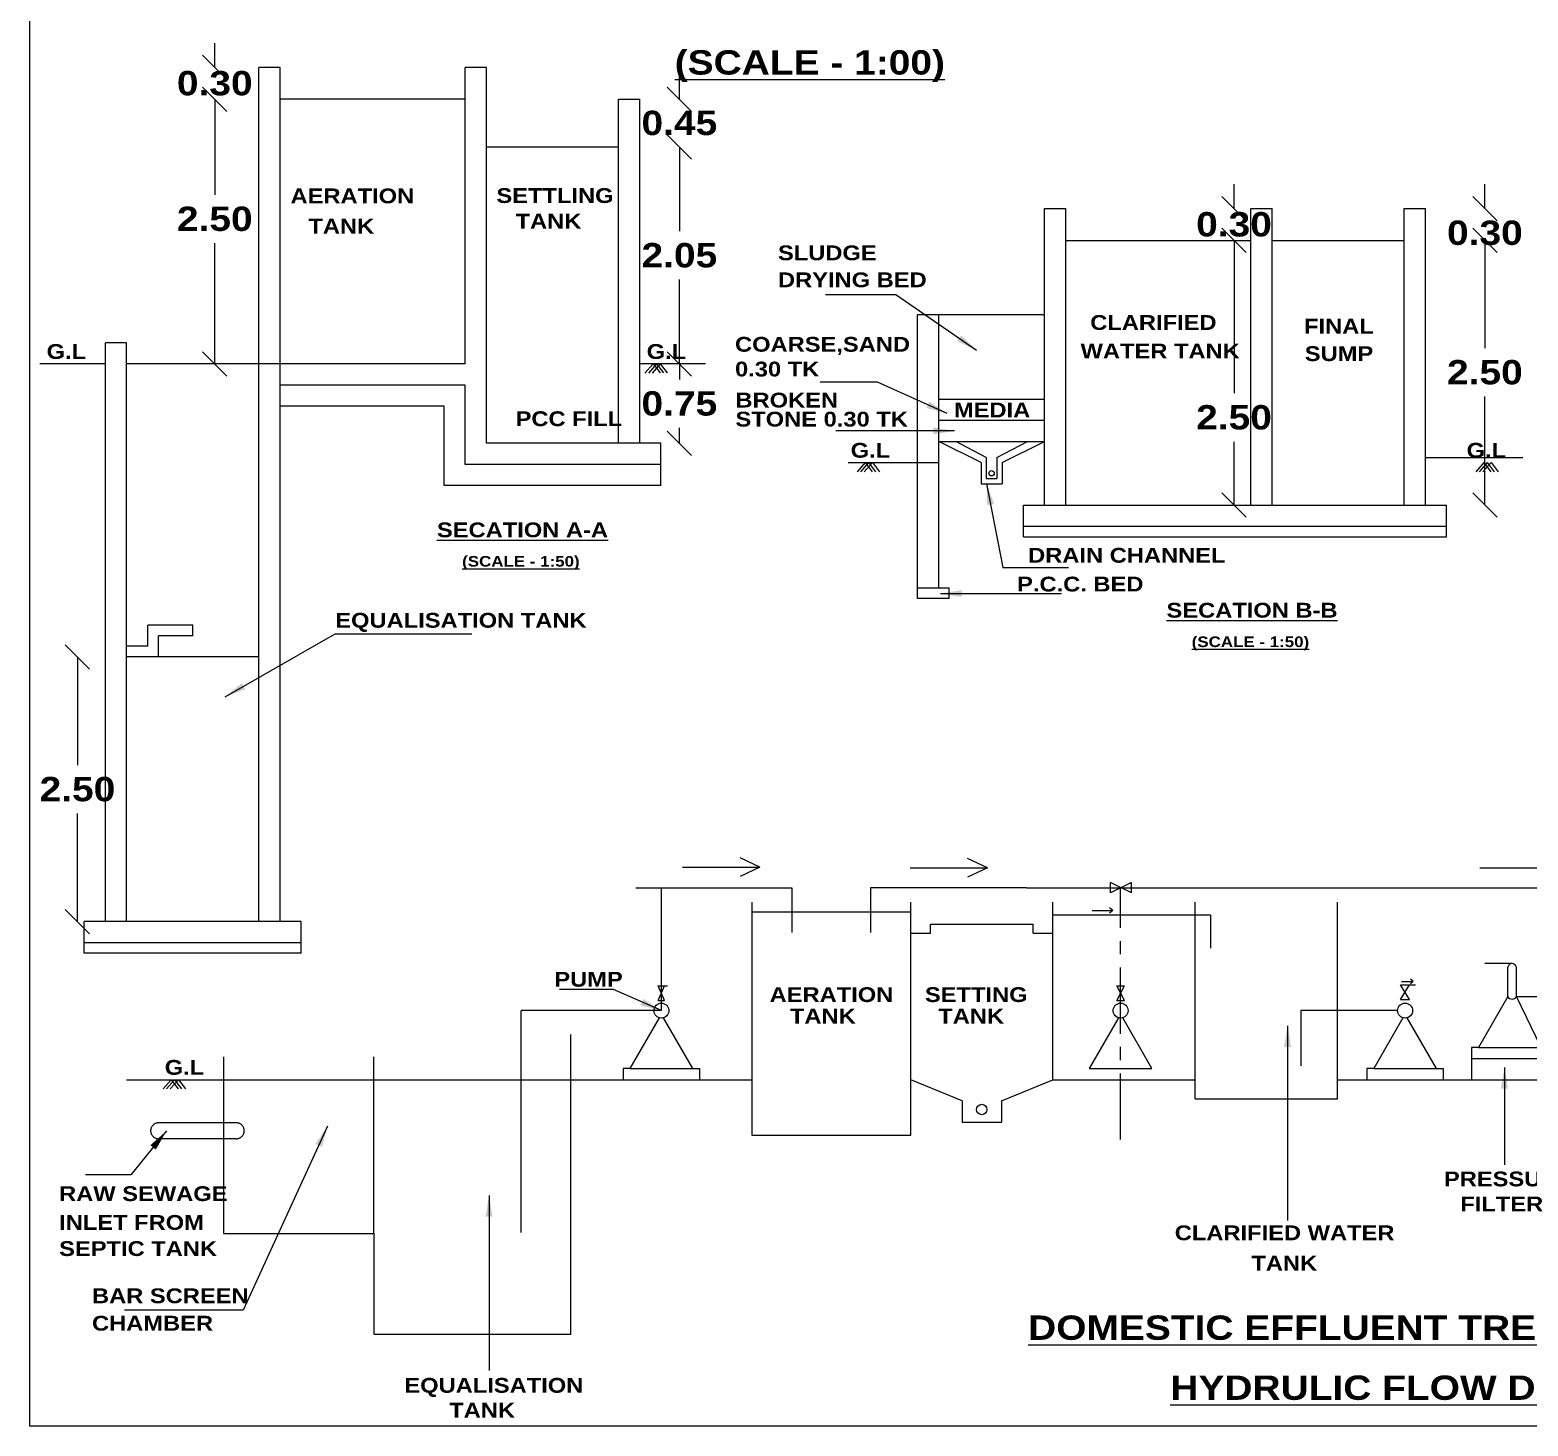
# Model space of a CAD drawing. Header units: metres. Extents: x 10791 to 15749, y -2675 to -2476.
# Drawn here: x 15702.16 to 15716.32, y -2619.76 to -2606.57 of the extents above; entities that cross this region are included whole.
import ezdxf

# ---------------------------------------------------------------- set-up
doc = ezdxf.new("R2010")
doc.units = ezdxf.units.M
doc.header["$LTSCALE"] = 0.5
doc.header["$MEASUREMENT"] = 0
doc.header["$PDMODE"] = 35
doc.linetypes.add('CENTER', pattern=[2, 1.25, -0.25, 0.25, -0.25])
doc.linetypes.add('DASHED2', pattern=[9.525, 6.35, -3.175])
doc.styles.get("Standard").update_dxf_attribs({"font": ''})
doc.styles.get('Standard').set_extended_font_data('Arial Black')
doc.dimstyles.new('ISO-25', dxfattribs={"dimscale": 0, "dimtxt": 0.2, "dimasz": 0.2, "dimexe": 1.25, "dimexo": 0.625, "dimgap": 0, "dimtad": 0, "dimtih": 1, "dimtoh": 1, "dimzin": 1, "dimdsep": 46, "dimtxsty": 'Standard', "dimblk": 'OBLIQUE', "dimcen": 0, "dimse1": 1, "dimse2": 1, "dimclrd": 1, "dimclrt": 3, "dimadec": 0, "dimazin": 2, "dimtfac": 1, "dimtix": 1, "dimtofl": 0, "dimtmove": 0, "dimatfit": 3, "dimfxl": 0, "dimtolj": 1, "dimarcsym": 0})

# ---------------------------------------------------------------- blocks, each defined once
blk = doc.blocks.new('_Oblique')
at = {"color": 0, "linetype": 'ByBlock', "lineweight": -2}
blk.add_line((-0.5, -0.5), (0.5, 0.5), dxfattribs=at)
blk = doc.blocks.new('*D47')
at = {"color": 3, "lineweight": -2}
for p, q in [((5352.392, 29.932), (5352.392, 29.03)), ((5352.392, 27.432), (5352.392, 28.572))]:
    blk.add_line(p, q, dxfattribs=at)
at = {"layer": 'Defpoints', "color": 0}
for p in [(5352.392, 29.932), (5354.76, 29.932), (5354.76, 27.432)]:
    blk.add_point(p, dxfattribs=at)
at = {"color": 3, "lineweight": -2, "xscale": 0.23, "yscale": 0.23, "zscale": 0.23}
for p, rotation in [((5352.392, 29.932), 90), ((5352.392, 27.432), 270)]:
    blk.add_blockref('_Oblique', p, dxfattribs=dict(at, rotation=rotation))
at = {"color": 1, "insert": (5352.392, 28.801), "char_height": 0.23, "attachment_point": 5}
blk.add_mtext('\\A1;2.50', dxfattribs=at)
blk = doc.blocks.new('*D48')
at = {"color": 3, "lineweight": -2}
for p, q in [((5352.392, 30.232), (5352.392, 30.462)), ((5352.392, 29.932), (5352.392, 29.702))]:
    blk.add_line(p, q, dxfattribs=at)
at = {"layer": 'Defpoints', "color": 0}
for p in [(5352.392, 30.232), (5354.76, 30.232), (5354.76, 29.932)]:
    blk.add_point(p, dxfattribs=at)
at = {"color": 3, "lineweight": -2, "xscale": 0.23, "yscale": 0.23, "zscale": 0.23}
for p, rotation in [((5352.392, 30.232), 270), ((5352.392, 29.932), 90)]:
    blk.add_blockref('_Oblique', p, dxfattribs=dict(at, rotation=rotation))
at = {"color": 1, "insert": (5352.392, 30.082), "char_height": 0.23, "attachment_point": 5}
blk.add_mtext('\\A1;0.30', dxfattribs=at)
blk = doc.blocks.new('*D49')
at = {"color": 3, "lineweight": -2}
for p, q in [((5356.783, 27.432), (5356.783, 27.286)), ((5356.783, 26.682), (5356.783, 26.828))]:
    blk.add_line(p, q, dxfattribs=at)
at = {"layer": 'Defpoints', "color": 0}
for p in [(5354.76, 27.432), (5356.783, 27.432), (5354.96, 26.682)]:
    blk.add_point(p, dxfattribs=at)
at = {"color": 3, "lineweight": -2, "xscale": 0.23, "yscale": 0.23, "zscale": 0.23}
for p, rotation in [((5356.783, 27.432), 90), ((5356.783, 26.682), 270)]:
    blk.add_blockref('_Oblique', p, dxfattribs=dict(at, rotation=rotation))
at = {"color": 1, "insert": (5356.783, 27.057), "char_height": 0.23, "attachment_point": 5}
blk.add_mtext('\\A1;0.75', dxfattribs=at)
blk = doc.blocks.new('*D50')
at = {"color": 3, "lineweight": -2}
for p, q in [((5356.783, 29.482), (5356.783, 28.686)), ((5356.783, 27.432), (5356.783, 28.228))]:
    blk.add_line(p, q, dxfattribs=at)
at = {"layer": 'Defpoints', "color": 0}
for p in [(5354.96, 29.482), (5356.783, 29.482), (5354.76, 27.432)]:
    blk.add_point(p, dxfattribs=at)
at = {"color": 3, "lineweight": -2, "xscale": 0.23, "yscale": 0.23, "zscale": 0.23}
for p, rotation in [((5356.783, 29.482), 90), ((5356.783, 27.432), 270)]:
    blk.add_blockref('_Oblique', p, dxfattribs=dict(at, rotation=rotation))
at = {"color": 1, "insert": (5356.783, 28.457), "char_height": 0.23, "attachment_point": 5}
blk.add_mtext('\\A1;2.05', dxfattribs=at)
blk = doc.blocks.new('*D51')
at = {"color": 3, "lineweight": -2}
for p, q in [((5356.783, 29.932), (5356.783, 30.162)), ((5356.783, 29.482), (5356.783, 29.252))]:
    blk.add_line(p, q, dxfattribs=at)
at = {"layer": 'Defpoints', "color": 0}
for p in [(5356.21, 29.932), (5356.783, 29.932), (5356.21, 29.482)]:
    blk.add_point(p, dxfattribs=at)
at = {"color": 3, "lineweight": -2, "xscale": 0.23, "yscale": 0.23, "zscale": 0.23}
for p, rotation in [((5356.783, 29.932), 270), ((5356.783, 29.482), 90)]:
    blk.add_blockref('_Oblique', p, dxfattribs=dict(at, rotation=rotation))
at = {"color": 1, "insert": (5356.783, 29.707), "char_height": 0.23, "attachment_point": 5}
blk.add_mtext('\\A1;0.45', dxfattribs=at)
blk = doc.blocks.new('*D29')
at = {"color": 3, "lineweight": -2}
for p, q in [((5351.094, 24.664), (5351.094, 23.643)), ((5351.094, 22.164), (5351.094, 23.186))]:
    blk.add_line(p, q, dxfattribs=at)
at = {"layer": 'Defpoints', "color": 0}
for p in [(5351.094, 24.664), (5352.126, 24.664), (5352.373, 22.164)]:
    blk.add_point(p, dxfattribs=at)
at = {"color": 3, "lineweight": -2, "xscale": 0.23, "yscale": 0.23, "zscale": 0.23}
for p, rotation in [((5351.094, 24.664), 90), ((5351.094, 22.164), 270)]:
    blk.add_blockref('_Oblique', p, dxfattribs=dict(at, rotation=rotation))
at = {"color": 1, "insert": (5351.094, 23.414), "char_height": 0.23, "attachment_point": 5}
blk.add_mtext('\\A1;2.50', dxfattribs=at)
blk = doc.blocks.new('*D52')
at = {"color": 3, "lineweight": -2}
for p, q in [((5362.025, 28.599), (5362.025, 27.155)), ((5362.025, 26.099), (5362.025, 26.697))]:
    blk.add_line(p, q, dxfattribs=at)
at = {"layer": 'Defpoints', "color": 0}
for p in [(5360.435, 28.599), (5362.025, 28.599), (5360.435, 26.099)]:
    blk.add_point(p, dxfattribs=at)
at = {"color": 3, "lineweight": -2, "xscale": 0.23, "yscale": 0.23, "zscale": 0.23}
for p, rotation in [((5362.025, 28.599), 90), ((5362.025, 26.099), 270)]:
    blk.add_blockref('_Oblique', p, dxfattribs=dict(at, rotation=rotation))
at = {"color": 1, "insert": (5362.025, 26.926), "char_height": 0.23, "attachment_point": 5}
blk.add_mtext('\\A1;2.50', dxfattribs=at)
blk = doc.blocks.new('*D53')
at = {"color": 3, "lineweight": -2}
for p, q in [((5362.025, 28.899), (5362.025, 29.129)), ((5362.025, 28.599), (5362.025, 28.369))]:
    blk.add_line(p, q, dxfattribs=at)
at = {"layer": 'Defpoints', "color": 0}
for p in [(5362.185, 28.899), (5362.025, 28.599), (5362.025, 28.599)]:
    blk.add_point(p, dxfattribs=at)
at = {"color": 3, "lineweight": -2, "xscale": 0.23, "yscale": 0.23, "zscale": 0.23}
for p, rotation in [((5362.025, 28.899), 270), ((5362.025, 28.599), 90)]:
    blk.add_blockref('_Oblique', p, dxfattribs=dict(at, rotation=rotation))
at = {"color": 1, "insert": (5362.025, 28.749), "char_height": 0.23, "attachment_point": 5}
blk.add_mtext('\\A1;0.30', dxfattribs=at)
blk = doc.blocks.new('*D54')
at = {"color": 3, "lineweight": -2}
for p, q in [((5364.396, 28.599), (5364.396, 27.581)), ((5364.396, 26.099), (5364.396, 27.123))]:
    blk.add_line(p, q, dxfattribs=at)
at = {"layer": 'Defpoints', "color": 0}
for p in [(5363.635, 28.599), (5364.396, 28.599), (5363.635, 26.099)]:
    blk.add_point(p, dxfattribs=at)
at = {"color": 3, "lineweight": -2, "xscale": 0.23, "yscale": 0.23, "zscale": 0.23}
for p, rotation in [((5364.396, 28.599), 90), ((5364.396, 26.099), 270)]:
    blk.add_blockref('_Oblique', p, dxfattribs=dict(at, rotation=rotation))
at = {"color": 1, "insert": (5364.396, 27.352), "char_height": 0.23, "attachment_point": 5}
blk.add_mtext('\\A1;2.50', dxfattribs=at)
blk = doc.blocks.new('*D55')
at = {"color": 3, "lineweight": -2}
for p, q in [((5364.396, 28.899), (5364.396, 29.129)), ((5364.396, 28.599), (5364.396, 28.369))]:
    blk.add_line(p, q, dxfattribs=at)
at = {"layer": 'Defpoints', "color": 0}
for p in [(5363.635, 28.899), (5363.635, 28.599), (5364.396, 28.599)]:
    blk.add_point(p, dxfattribs=at)
at = {"color": 3, "lineweight": -2, "xscale": 0.23, "yscale": 0.23, "zscale": 0.23}
for p, rotation in [((5364.396, 28.899), 270), ((5364.396, 28.599), 90)]:
    blk.add_blockref('_Oblique', p, dxfattribs=dict(at, rotation=rotation))
at = {"color": 1, "insert": (5364.396, 28.669), "char_height": 0.23, "attachment_point": 5}
blk.add_mtext('\\A1;0.30', dxfattribs=at)
blk = doc.blocks.new('A$C224D656F')
at = {"color": 4}
for p, q in [((-21.095, -20.39), (-21.095, 0)), ((3.765, -20.39), (-21.095, -20.39))]:
    blk.add_line(p, q, dxfattribs=at)
for p, q in [((-18.731, -7.557), (-18.931, -7.557)), ((-18.931, -15.625), (-18.931, -7.557)), ((-18.731, -15.625), (-18.731, -7.557)), ((-16.781, -7.557), (-16.981, -7.557)), ((-16.981, -10.357), (-16.981, -7.557)), ((-16.781, -11.107), (-16.781, -7.557)), ((-16.981, -7.857), (-18.731, -7.857)), ((-15.531, -11.107), (-15.531, -7.857)), ((-15.531, -7.857), (-15.331, -7.857)), ((-15.331, -11.107), (-15.331, -7.857)), ((-16.781, -8.307), (-15.531, -8.307)), ((-11.506, -8.89), (-11.306, -8.89)), ((-11.506, -11.69), (-11.506, -8.89)), ((-11.306, -11.69), (-11.306, -8.89)), ((-9.556, -8.89), (-9.356, -8.89)), ((-9.556, -11.69), (-9.556, -8.89)), ((-9.356, -11.69), (-9.356, -8.89)), ((-8.106, -8.89), (-7.906, -8.89)), ((-8.106, -11.69), (-8.106, -8.89)), ((-7.906, -11.69), (-7.906, -8.89)), ((-11.306, -9.19), (-9.556, -9.19)), ((-9.356, -9.19), (-8.106, -9.19)), ((-12.706, -9.89), (-11.506, -9.89)), ((-12.706, -12.574), (-12.706, -9.89)), ((-12.506, -12.474), (-12.506, -9.89)), ((-20.181, -10.157), (-20.381, -10.157)), ((-20.381, -15.625), (-20.381, -10.157)), ((-20.181, -15.625), (-20.181, -10.157)), ((-20.381, -10.357), (-21.001, -10.357)), ((-16.981, -10.357), (-20.181, -10.357)), ((-14.711, -10.357), (-15.331, -10.357)), ((-15.206, -10.357), (-15.282, -10.445)), ((-15.174, -10.357), (-15.25, -10.445)), ((-15.138, -10.357), (-15.214, -10.445)), ((-15.206, -10.357), (-15.14, -10.443)), ((-15.174, -10.357), (-15.108, -10.443)), ((-15.138, -10.357), (-15.072, -10.443)), ((-16.981, -10.557), (-18.731, -10.557)), ((-16.981, -11.307), (-16.981, -10.557)), ((-17.181, -10.757), (-18.731, -10.757)), ((-17.181, -11.507), (-17.181, -10.757)), ((-12.506, -10.69), (-11.506, -10.69)), ((-12.506, -10.89), (-11.506, -10.89)), ((-15.131, -11.107), (-16.781, -11.107)), ((-15.131, -11.507), (-15.131, -11.107)), ((-12.506, -11.09), (-11.506, -11.09)), ((-12.106, -11.29), (-12.506, -11.09)), ((-12.056, -11.24), (-12.343, -11.09)), ((-11.956, -11.24), (-11.668, -11.09)), ((-11.906, -11.29), (-11.506, -11.09)), ((-15.131, -11.307), (-16.981, -11.307)), ((-13.362, -11.29), (-12.506, -11.29)), ((-13.201, -11.29), (-13.277, -11.378)), ((-13.169, -11.29), (-13.245, -11.378)), ((-13.133, -11.29), (-13.209, -11.378)), ((-13.201, -11.29), (-13.135, -11.376)), ((-13.169, -11.29), (-13.103, -11.376)), ((-13.133, -11.29), (-13.067, -11.376)), ((-12.106, -11.29), (-12.106, -11.49)), ((-12.056, -11.24), (-12.056, -11.44)), ((-11.956, -11.24), (-11.956, -11.44)), ((-11.906, -11.29), (-11.906, -11.49)), ((-7.906, -11.24), (-6.984, -11.24)), ((-7.354, -11.29), (-7.43, -11.378)), ((-7.322, -11.29), (-7.398, -11.378)), ((-7.286, -11.29), (-7.362, -11.378)), ((-7.354, -11.29), (-7.288, -11.376)), ((-7.322, -11.29), (-7.256, -11.376)), ((-7.286, -11.29), (-7.22, -11.376)), ((-12.056, -11.44), (-11.956, -11.44)), ((-15.131, -11.507), (-17.181, -11.507)), ((-12.106, -11.49), (-11.906, -11.49)), ((-11.706, -11.69), (-7.706, -11.69)), ((-11.706, -11.99), (-11.706, -11.69)), ((-7.706, -11.99), (-7.706, -11.69)), ((-11.706, -11.89), (-7.706, -11.89)), ((-11.706, -11.99), (-7.706, -11.99)), ((-12.406, -12.474), (-12.706, -12.474)), ((-12.406, -12.574), (-12.706, -12.574)), ((-12.406, -12.574), (-12.406, -12.474)), ((-19.981, -13.025), (-19.981, -12.825)), ((-19.556, -12.825), (-19.981, -12.825)), ((-19.556, -12.925), (-19.556, -12.825)), ((-19.981, -13.025), (-20.181, -13.025)), ((-19.981, -13.025), (-20.181, -13.025)), ((-19.881, -13.125), (-19.881, -12.925)), ((-19.556, -12.925), (-19.881, -12.925)), ((-19.556, -12.925), (-19.881, -12.925)), ((-18.209, -12.906), (-18.209, -12.906)), ((-18.209, -12.906), (-18.209, -12.906)), ((-18.931, -13.125), (-20.181, -13.125)), ((-14.926, -15.11), (-14.195, -15.11)), ((-14.195, -15.11), (-14.384, -15.022)), ((-14.195, -15.11), (-14.384, -15.198)), ((-12.776, -15.116), (-12.045, -15.116)), ((-12.045, -15.116), (-12.234, -15.028)), ((-12.045, -15.116), (-12.234, -15.204)), ((-7.391, -15.116), (-6.66, -15.116)), ((-10.881, -15.355), (-10.881, -15.257)), ((-10.685, -15.257), (-10.881, -15.355)), ((-10.685, -15.355), (-10.881, -15.257)), ((-10.685, -15.355), (-10.685, -15.257)), ((-15.368, -15.306), (-13.893, -15.306)), ((-15.127, -16.466), (-15.127, -15.306)), ((-13.893, -15.306), (-13.893, -15.727)), ((-11.676, -15.306), (-13.151, -15.306)), ((-13.151, -15.306), (-13.151, -15.727)), ((-11.676, -15.306), (-0.112, -15.306)), ((-14.273, -15.442), (-14.273, -17.643)), ((-14.273, -15.534), (-12.771, -15.534)), ((-12.771, -17.643), (-12.771, -15.442)), ((-11.427, -17.119), (-11.427, -15.442)), ((-11.057, -15.521), (-10.861, -15.521)), ((-10.861, -15.521), (-10.893, -15.496)), ((-10.861, -15.521), (-10.893, -15.545)), ((-10.082, -17.301), (-10.082, -15.442)), ((-8.738, -17.301), (-8.738, -15.442)), ((-20.581, -15.925), (-20.581, -15.625)), ((-18.531, -15.625), (-20.581, -15.625)), ((-18.531, -15.925), (-18.531, -15.625)), ((-12.584, -15.734), (-12.584, -15.651)), ((-12.584, -15.651), (-11.614, -15.651)), ((-11.614, -15.734), (-11.614, -15.651)), ((-18.531, -15.825), (-20.581, -15.825)), ((-12.771, -15.734), (-12.584, -15.734)), ((-11.614, -15.734), (-11.427, -15.734)), ((-18.531, -15.925), (-20.581, -15.925)), ((-7.087, -16.022), (-7.344, -16.022)), ((-7.127, -16.334), (-7.127, -16.055)), ((-7.046, -16.334), (-7.046, -16.055)), ((-15.158, -16.231), (-15.07, -16.231)), ((-15.097, -16.37), (-15.158, -16.231)), ((-15.158, -16.37), (-15.097, -16.231)), ((-10.824, -16.231), (-10.75, -16.231)), ((-10.75, -16.37), (-10.824, -16.231)), ((-10.824, -16.37), (-10.75, -16.231)), ((-8.142, -16.221), (-8.001, -16.221)), ((-8.055, -16.36), (-8.142, -16.221)), ((-8.142, -16.36), (-8.055, -16.221)), ((-8.133, -16.19), (-8.021, -16.19)), ((-8.021, -16.19), (-8.047, -16.168)), ((-8.021, -16.19), (-8.047, -16.212)), ((-15.158, -16.37), (-15.097, -16.37)), ((-10.824, -16.37), (-10.75, -16.37)), ((-8.142, -16.36), (-8.055, -16.36)), ((-7.046, -16.334), (-6.712, -16.334)), ((-16.452, -18.561), (-16.452, -16.466)), ((-15.127, -16.466), (-16.452, -16.466)), ((-15.982, -19.521), (-15.982, -16.691)), ((-7.404, -16.813), (-7.469, -16.813)), ((-7.469, -16.813), (-7.469, -16.919)), ((-19.265, -16.903), (-19.265, -18.571)), ((-17.846, -18.571), (-17.846, -16.903)), ((-7.469, -16.919), (-5.913, -16.919)), ((-7.469, -16.919), (-7.469, -17.119)), ((-20.183, -17.119), (-14.273, -17.119)), ((-19.76, -17.119), (-19.837, -17.206)), ((-19.728, -17.119), (-19.805, -17.206)), ((-19.692, -17.119), (-19.769, -17.206)), ((-19.76, -17.119), (-19.694, -17.204)), ((-19.728, -17.119), (-19.662, -17.204)), ((-19.692, -17.119), (-19.626, -17.204)), ((-15.424, -17.013), (-15.488, -17.013)), ((-15.488, -17.013), (-15.488, -17.119)), ((-14.83, -17.013), (-14.766, -17.013)), ((-14.766, -17.013), (-14.766, -17.119)), ((-12.284, -17.319), (-12.771, -17.119)), ((-11.912, -17.319), (-11.427, -17.119)), ((-11.427, -17.119), (-10.082, -17.119)), ((-8.738, -17.119), (-4.853, -17.119)), ((-8.395, -17.013), (-8.46, -17.013)), ((-8.46, -17.013), (-8.46, -17.119)), ((-7.802, -17.013), (-7.737, -17.013)), ((-7.737, -17.013), (-7.737, -17.119)), ((-12.284, -17.319), (-12.284, -17.519)), ((-11.912, -17.319), (-11.912, -17.519)), ((-10.082, -17.301), (-8.738, -17.301)), ((-12.284, -17.519), (-11.912, -17.519)), ((-14.273, -17.643), (-12.771, -17.643)), ((-19.265, -18.571), (-17.846, -18.571)), ((-17.846, -18.571), (-17.846, -19.521)), ((-17.846, -19.521), (-15.982, -19.521))]:
    blk.add_line(p, q)
at = {"color": 3}
blk.add_line((-18.209, -12.906), (-16.917, -12.906), dxfattribs=at)
at = {"linetype": 'CENTER'}
blk.add_line((-10.787, -17.684), (-10.787, -15.306), dxfattribs=at)
at = {"linetype": 'DASHED2'}
for p, q in [((-11.427, -15.56), (-9.936, -15.56)), ((-9.936, -15.56), (-9.936, -15.875)), ((-8.169, -16.466), (-9.082, -16.466)), ((-9.082, -16.466), (-9.082, -16.987)), ((-19.148, -17.526), (-19.875, -17.526)), ((-19.148, -17.676), (-19.875, -17.676))]:
    blk.add_line(p, q, dxfattribs=at)
for points in [[(-7.127, -16.334), (-7.404, -16.813), (-6.811, -16.813), (-7.046, -16.334)], [(-15.147, -16.534), (-15.424, -17.013), (-14.83, -17.013), (-15.107, -16.534)], [(-10.807, -16.534), (-11.084, -17.013), (-10.491, -17.013), (-10.767, -16.534)], [(-8.118, -16.534), (-8.395, -17.013), (-7.802, -17.013), (-8.078, -16.534)]]:
    blk.add_lwpolyline(points)
for centre, radius in [((-12.006, -11.39), 0.0253), ((-15.127, -16.466), 0.0709), ((-10.787, -16.466), 0.0709), ((-8.098, -16.466), 0.0709), ((-12.099, -17.4), 0.0493)]:
    blk.add_circle(centre, radius)
for centre, radius, start, end in [((-7.087, -16.063), 0.0414, 11.2706, 168.7294), ((-7.087, -16.31), 0.0474, 210.9569, 329.0431)]:
    blk.add_arc(centre, radius, start, end)
for centre, start, end in [((-19.879, -17.601), 87.6423, 272.3577), ((-19.145, -17.601), 267.6423, 92.3577)]:
    blk.add_arc(centre, 0.0751, start, end, dxfattribs=at)
at = {"color": 3}
for s, height, p in [('%%U(SCALE - 1:00)', 0.23, (-15.001, -7.624)), ('AERATION', 0.14, (-18.632, -8.84)), ('SETTLING', 0.14, (-16.686, -8.837)), ('TANK', 0.14, (-18.463, -9.126)), ('TANK', 0.14, (-16.505, -9.079)), ('SLUDGE', 0.14, (-14.025, -9.378)), ('DRYING BED', 0.14, (-14.025, -9.633)), ('CLARIFIED', 0.14, (-11.074, -10.036)), ('FINAL ', 0.14, (-9.053, -10.071)), ('G.L', 0.14, (-20.937, -10.31)), ('G.L', 0.14, (-15.266, -10.31)), ('COARSE,SAND', 0.14, (-14.431, -10.242)), ('WATER TANK', 0.14, (-11.165, -10.306)), ('SUMP', 0.14, (-9.046, -10.33)), ('0.30 TK', 0.14, (-14.431, -10.476)), ('BROKEN ', 0.14, (-14.427, -10.769)), ('MEDIA', 0.14, (-12.362, -10.862)), ('PCC FILL', 0.14, (-16.505, -10.945)), ('STONE 0.30 TK', 0.14, (-14.427, -10.949)), ('G.L', 0.14, (-13.338, -11.243)), ('G.L', 0.14, (-7.517, -11.243)), ('%%USECATION A-A', 0.14, (-17.248, -11.995)), ('%%U(SCALE - 1:50)', 0.1, (-17.01, -12.272)), ('DRAIN CHANNEL', 0.14, (-11.661, -12.235)), ('P.C.C. BED', 0.14, (-11.765, -12.507)), ('EQUALISATION TANK', 0.14, (-18.209, -12.849)), ('%%USECATION B-B', 0.14, (-10.353, -12.754)), ('%%U(SCALE - 1:50)', 0.1, (-10.115, -13.032)), ('PUMP', 0.14, (-16.139, -16.24)), ('AERATION', 0.14, (-14.104, -16.385)), ('SETTING', 0.14, (-12.636, -16.385)), ('TANK', 0.14, (-13.912, -16.588)), ('TANK', 0.14, (-12.51, -16.588)), ('G.L', 0.14, (-19.821, -17.072)), ('RAW SEWAGE', 0.14, (-20.819, -18.265)), ('PRESSURE', 0.14, (-7.731, -18.126)), ('FILTER', 0.14, (-7.576, -18.363)), ('INLET FROM', 0.14, (-20.819, -18.537)), ('CLARIFIED WATER', 0.14, (-10.275, -18.635)), ('SEPTIC TANK', 0.14, (-20.819, -18.784)), ('TANK', 0.14, (-9.551, -18.922)), ('BAR SCREEN', 0.14, (-20.508, -19.23)), ('CHAMBER', 0.14, (-20.508, -19.489)), ('%%UDOMESTIC EFFLUENT TREATMENT PLANT', 0.23, (-11.661, -19.576)), ('EQUALISATION', 0.14, (-17.556, -20.076)), ('%%UHYDRULIC FLOW DIAGRAM', 0.23, (-10.317, -20.143)), ('TANK', 0.14, (-17.132, -20.311))]:
    blk.add_text(s, height=height, dxfattribs=at).set_placement(p)
for base, p1, p2, picture, middle in [((-19.349, -7.557), (-16.981, -7.857), (-16.981, -7.557), '*D48', (-19.349, -7.707)), ((-14.957, -7.857), (-15.531, -8.307), (-15.531, -7.857), '*D51', (-14.957, -8.082)), ((-14.957, -8.307), (-16.981, -10.357), (-16.781, -8.307), '*D50', (-14.957, -9.332)), ((-9.715, -9.19), (-9.556, -8.89), (-9.715, -9.19), '*D53', (-9.715, -9.04)), ((-14.957, -10.357), (-16.781, -11.107), (-16.981, -10.357), '*D49', (-14.957, -10.732))]:
    dim = blk.add_linear_dim(base=base, p1=p1, p2=p2, angle=90, dimstyle='ISO-25', override={"dimscale": 1})
    dim.commit()
    dim.dimension.update_dxf_attribs({"geometry": picture, "text_midpoint": middle, "insert": (-5371.74, -37.789)})
for base, p1, p2, picture, middle in [((-19.349, -7.857), (-16.981, -10.357), (-16.981, -7.857), '*D47', (-19.349, -8.989)), ((-7.345, -9.19), (-8.106, -8.89), (-8.106, -9.19), '*D55', (-7.345, -9.12)), ((-9.715, -9.19), (-11.306, -11.69), (-11.306, -9.19), '*D52', (-9.715, -10.863)), ((-7.345, -9.19), (-8.106, -11.69), (-8.106, -9.19), '*D54', (-7.345, -10.437)), ((-20.646, -13.125), (-19.368, -15.625), (-19.614, -13.125), '*D29', (-20.646, -14.375))]:
    dim = blk.add_linear_dim(base=base, p1=p1, p2=p2, angle=90, dimstyle='ISO-25', override={"dimscale": 1})
    dim.commit()
    dim.dimension.update_dxf_attribs({"geometry": picture, "text_midpoint": middle, "dimtype": 128, "insert": (-5371.74, -37.789)})
for points in [[(-12.148, -10.229), (-12.912, -9.704), (-13.576, -9.704)], [(-12.426, -10.825), (-13.085, -10.529), (-13.626, -10.529)], [(-12.357, -10.99), (-13.479, -10.99)], [(-12.053, -11.49), (-11.901, -12.28), (-11.28, -12.28)], [(-12.49, -12.527), (-11.344, -12.527)], [(-19.25, -13.501), (-18.209, -12.906)], [(-15.127, -16.466), (-15.58, -16.267), (-16.09, -16.267)], [(-9.209, -16.609), (-9.209, -18.449)], [(-7.16, -17.002), (-7.16, -17.923)], [(-19.805, -17.603), (-20.141, -18.017), (-20.569, -18.017)], [(-18.282, -17.558), (-19.079, -19.295), (-20.202, -19.295)], [(-16.756, -18.212), (-16.756, -19.866)]]:
    blk.add_leader(points, dimstyle='ISO-25', override={"dimscale": 1})
blk = doc.blocks.new('A$C5F95083C')
at = {"color": 4}
blk.add_blockref('A$C224D656F', (-3.765, 10.195), dxfattribs=at)
blk = doc.blocks.new('A$C1C103266')
at = {"color": 2, "lineweight": 15}
blk.add_blockref('A$C5F95083C', (18.722, 1.686), dxfattribs=at)

msp = doc.modelspace()

# ---------------------------------------------------------------- block references
msp.add_blockref('A$C1C103266', (15708.29613, -2611.24785))

doc.saveas('drawing.dxf')
